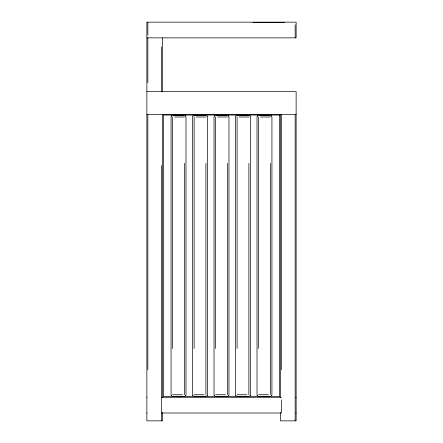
<?xml version="1.0" encoding="UTF-8"?>
<svg xmlns="http://www.w3.org/2000/svg" width="443" height="443" viewBox="0 0 443 443"><rect width="100%" height="100%" fill="white"/><g stroke="black" fill="none" stroke-linecap="round" stroke-linejoin="round"><path stroke-width="0.66" d="M171.181 116.409L171.851 115.651M192.672 116.409L193.336 115.651M214.157 116.409L214.822 115.651M235.643 116.409L236.307 115.651M257.128 116.409L257.793 115.651M171.275 116.227L171.524 115.9M192.76 116.227L193.01 115.9M214.246 116.227L214.495 115.9M235.731 116.227L235.986 115.9M257.222 116.227L257.472 115.9M252.925 22.344L284.351 22.344M146.866 37.86L296.134 37.86L296.134 22.15L146.866 22.15L146.866 420.85L162.581 420.85L162.581 412.549M146.866 91.679L296.134 91.679L296.134 420.85L280.419 420.85L280.419 412.549M146.866 114.46L296.134 114.46M172.637 115.44L184.421 115.44M194.123 115.44L205.906 115.44M215.608 115.44L227.392 115.44M237.094 115.44L248.877 115.44M258.579 115.44L270.363 115.44M174.597 117.013L184.421 117.013M196.083 117.013L205.906 117.013M217.574 117.013L227.392 117.013M239.059 117.013L248.877 117.013M260.545 117.013L270.363 117.013M172.637 394.73L182.455 394.73M194.123 394.73L203.941 394.73M215.608 394.73L225.426 394.73M237.094 394.73L246.917 394.73M258.579 394.73L268.403 394.73M172.637 396.302L184.421 396.302M194.123 396.302L205.906 396.302M215.608 396.302L227.392 396.302M237.094 396.302L248.877 396.302M258.579 396.302L270.363 396.302M146.866 397.282L147.154 397.282M161.595 397.282L281.405 397.282M295.846 397.282L296.134 397.282M146.866 412.992L147.154 412.992M161.595 412.992L281.405 412.992L281.405 399.902M295.846 412.992L296.134 412.992M271.149 115.651L271.725 116.227M249.664 115.651L250.24 116.227M228.178 115.651L228.754 116.227M206.693 115.651L207.269 116.227M185.207 115.651L185.778 116.227M271.476 115.9L271.819 116.409M249.99 115.9L250.328 116.409M228.505 115.9L228.843 116.409M207.014 115.9L207.357 116.409M185.528 115.9L185.872 116.409M295.149 24.769L295.149 37.86M295.149 114.46L295.149 420.85M281.405 114.46L281.405 369.783M280.419 114.46L280.419 397.57M271.936 117.013L271.936 394.73M270.363 163.301L270.363 394.73M258.579 117.013L258.579 348.442M257.012 117.013L257.012 394.73M250.45 117.013L250.45 394.73M248.877 163.301L248.877 394.73M237.094 117.013L237.094 348.442M235.521 117.013L235.521 394.73M228.965 117.013L228.965 394.73M227.392 163.301L227.392 394.73M215.608 117.013L215.608 348.442M214.035 117.013L214.035 394.73M207.479 117.013L207.479 394.73M205.906 163.301L205.906 394.73M194.123 117.013L194.123 348.442M192.55 117.013L192.55 394.73M185.988 117.013L185.988 394.73M184.421 163.301L184.421 394.73M172.637 117.013L172.637 348.442M171.064 117.013L171.064 394.73M162.581 37.86L162.581 91.679M162.581 114.46L162.581 397.57M161.595 46.831L161.595 91.679M161.595 165.527L161.595 420.85M147.851 22.15L147.851 35.246M147.851 37.86L147.851 82.708M147.851 114.46L147.851 369.783M185.872 395.328L185.528 395.837L185.872 395.328M207.357 395.328L207.014 395.837L207.357 395.328M228.843 395.328L228.505 395.837L228.843 395.328M250.328 395.328L249.99 395.837L250.328 395.328M271.819 395.328L271.476 395.837L271.819 395.328M279.66 115.047L163.34 115.047L163.34 396.69L279.66 396.69L279.66 115.047M257.472 395.837L257.128 395.328L257.472 395.837M235.986 395.837L235.643 395.328L235.986 395.837M214.495 395.837L214.157 395.328L214.495 395.837M193.01 395.837L192.672 395.328L193.01 395.837M171.524 395.837L171.181 395.328L171.524 395.837"/></g></svg>
